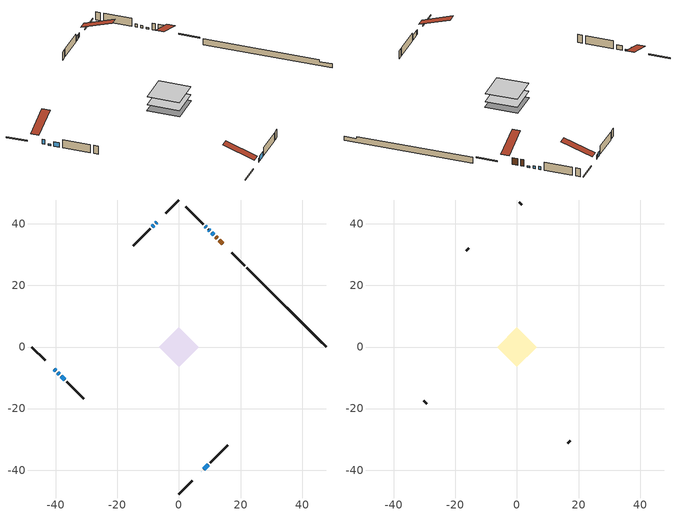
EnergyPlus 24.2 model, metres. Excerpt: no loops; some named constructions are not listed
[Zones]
conditioned space
 floor adiabatic (AdiabaticFloorConstruction): -6.44,0 0,6.44 6.44,0 0,-6.44 z1.07
 floor foundation (Slab1 construction): -6.42,0.11 -0.11,6.42 6.42,-0.11 0.11,-6.42 z-0.79
 wall outside (RimJoist1 construction): 0,-47.74 4.24,-43.5 / -47.74,0 -43.5,-4.24 / 0,47.74 -4.24,43.5 / 21.39,26.35 17.15,30.59 z1.07:1.37
 wall outside (AdiabaticWallConstruction 1): 14.19,33.55 13.12,34.62 / 12.47,35.28 11.88,35.86 z1.07:3.1
 wall outside (AdiabaticWallConstruction): 7.2,-40.54 7.3,-40.44 / -7.2,40.54 -7.54,40.2 z1.07:2.29; -40.54,-7.2 -40.01,-7.73 / 7.96,-39.78 9.54,-38.2 z1.07:2.49; 11.23,36.51 10.7,37.04 / -39.36,-8.38 -38.83,-8.91 z1.07:1.5; 10.05,37.69 9.58,38.16 z1.07:1.81; 8.93,38.82 8.48,39.27 z1.07:1.96; -8.2,39.54 -8.7,39.04 / -38.18,-9.56 -37.13,-10.61 z1.07:2.44
 wall outside (Wall1 construction): 10.2,-37.54 15.77,-31.97 / -36.48,-11.26 -30.9,-16.84 / -9.36,38.38 -14.93,32.81 / 7.82,39.92 2.24,45.5 z1.07:3.51
 wall foundation (FoundationWall1 construction): 22.05,25.69,-0.79 22.05,25.69,1.07 45.17,2.57,1.07 45.17,2.57,0.44 47.74,0,0.44 47.74,0,-0.79
 window (WindowConstruction 6): 7.21,-40.54 7.3,-40.44 z1.07:2.29
 window (WindowConstruction 5): -40.54,-7.21 -40.01,-7.73 z1.07:2.49
 window (WindowConstruction 8): 11.23,36.51 10.71,37.04 z1.07:1.5
 window (WindowConstruction 9): -39.36,-8.38 -38.84,-8.91 z1.07:1.5
 window (WindowConstruction 7): -7.21,40.54 -7.54,40.2 z1.07:2.29
 window (WindowConstruction): 10.05,37.69 9.58,38.16 z1.07:1.81
 window (WindowConstruction 1): 8.92,38.82 8.48,39.26 z1.07:1.96
 window (WindowConstruction 2): -8.2,39.54 -8.7,39.04 z1.07:2.44
 window (WindowConstruction 3): 7.96,-39.78 9.54,-38.2 z1.07:2.49
 window (WindowConstruction 4): -38.18,-9.56 -37.14,-10.61 z1.07:2.44
 door (Door): 14.19,33.55 13.12,34.62 z1.07:3.1
 door (Door 1): 12.46,35.28 11.88,35.86 z1.07:3.1
 ceiling adiabatic (AdiabaticFloorConstruction): 0,-6.44 6.44,0 0,6.44 -6.44,0 z1.07
attic - vented
 floor to conditioned space (Floor1 construction Reversed): -6.44,0 0,6.44 6.44,0 0,-6.44 z3.51
 wall outside (Wall2 construction): 16.43,-31.31 17.36,-30.38 / -30.25,-17.5 -29.32,-18.43 / -15.59,32.15 -16.52,31.22 / 1.59,46.15 0.66,47.08 z1.07:3.51
 roof outside (Roof1 construction): 6.55,-41.19,3.51 0.28,-34.92,6.47 -1.38,-36.57,6.47 4.9,-42.85,3.51; -41.19,-6.55,3.51 -34.92,-0.28,6.47 -36.57,1.38,6.47 -42.85,-4.9,3.51; -6.55,41.19,3.51 -0.28,34.92,6.47 1.38,36.57,6.47 -4.9,42.85,3.51; 14.84,32.9,3.51 8.57,26.62,6.47 10.23,24.97,6.47 16.5,31.24,3.51
[Material] Roughness=Rough; Thermal Absorptance=0.9
Name | Thickness {m} | Conductivity {W/m-K} | Density {kg/m3} | Specific Heat {J/kg-K} | Solar Absorptance | Visible Absorptance
ceiling loosefill ins | 0.0846667 | 0.0480833 | 16.02 | 1046.75 | 0.7 | 0.7
ceiling stud and cavity | 0.1397 | 0.100427 | 65.682 | 1177.47 | 0.7 | 0.7
gypsum board | 0.0127 | 0.160291 | 801 | 837.4 | 0.6 | 0.6
[Construction]
Floor1 construction: ceiling loosefill ins, ceiling stud and cavity, gypsum board
[Schedule:Day:Interval]
interior lighting schedule day 2: No, 01:00, 0.0927273, 04:00, 0.0772727, 05:00, 0.085, 06:00, 0.139091, 07:00, 0.231818, 08:00, 0.293636, 10:00, 0.316818, 11:00, 0.301364, 12:00, 0.285909, 13:00, 0.278182, 14:00, 0.270455, 15:00, 0.285909, 16:00, 0.316818, 17:00, 0.386364, 18:00, 0.502273, 19:00, 0.664545, 20:00, 0.819091, 21:00, 0.85, 22:00, 0.610455, 23:00, 0.309091, 24:00, 0.139091
interior lighting schedule day 3: No, 01:00, 0.0845455, 04:00, 0.0704545, 05:00, 0.0775, 06:00, 0.126818, 07:00, 0.211364, 08:00, 0.267727, 10:00, 0.288864, 11:00, 0.274773, 12:00, 0.260682, 13:00, 0.253636, 14:00, 0.246591, 15:00, 0.260682, 16:00, 0.288864, 17:00, 0.352273, 18:00, 0.457955, 19:00, 0.605909, 20:00, 0.746818, 21:00, 0.775, 22:00, 0.556591, 23:00, 0.281818, 24:00, 0.126818
interior lighting schedule day 4: No, 01:00, 0.0763636, 04:00, 0.0636364, 05:00, 0.07, 06:00, 0.114545, 07:00, 0.190909, 08:00, 0.241818, 10:00, 0.260909, 11:00, 0.248182, 12:00, 0.235455, 13:00, 0.229091, 14:00, 0.222727, 15:00, 0.235455, 16:00, 0.260909, 17:00, 0.318182, 18:00, 0.413636, 19:00, 0.547273, 20:00, 0.674545, 21:00, 0.7, 22:00, 0.502727, 23:00, 0.254545, 24:00, 0.114545
interior lighting schedule day 5: No, 01:00, 0.0727273, 04:00, 0.0606061, 05:00, 0.0666667, 06:00, 0.109091, 07:00, 0.181818, 08:00, 0.230303, 10:00, 0.248485, 11:00, 0.236364, 12:00, 0.224242, 13:00, 0.218182, 14:00, 0.212121, 15:00, 0.224242, 16:00, 0.248485, 17:00, 0.30303, 18:00, 0.393939, 19:00, 0.521212, 20:00, 0.642424, 21:00, 0.666667, 22:00, 0.478788, 23:00, 0.242424, 24:00, 0.109091
interior lighting schedule day 6: No, 01:00, 0.0745455, 04:00, 0.0621212, 05:00, 0.0683333, 06:00, 0.111818, 07:00, 0.186364, 08:00, 0.236061, 10:00, 0.254697, 11:00, 0.242273, 12:00, 0.229848, 13:00, 0.223636, 14:00, 0.217424, 15:00, 0.229848, 16:00, 0.254697, 17:00, 0.310606, 18:00, 0.403788, 19:00, 0.534242, 20:00, 0.658485, 21:00, 0.683333, 22:00, 0.490758, 23:00, 0.248485, 24:00, 0.111818
interior lighting schedule day 7: No, 01:00, 0.08, 04:00, 0.0666667, 05:00, 0.0733333, 06:00, 0.12, 07:00, 0.2, 08:00, 0.253333, 10:00, 0.273333, 11:00, 0.26, 12:00, 0.246667, 13:00, 0.24, 14:00, 0.233333, 15:00, 0.246667, 16:00, 0.273333, 17:00, 0.333333, 18:00, 0.433333, 19:00, 0.573333, 20:00, 0.706667, 21:00, 0.733333, 22:00, 0.526667, 23:00, 0.266667, 24:00, 0.12
interior lighting schedule day 8: No, 01:00, 0.0890909, 04:00, 0.0742424, 05:00, 0.0816667, 06:00, 0.133636, 07:00, 0.222727, 08:00, 0.282121, 10:00, 0.304394, 11:00, 0.289545, 12:00, 0.274697, 13:00, 0.267273, 14:00, 0.259848, 15:00, 0.274697, 16:00, 0.304394, 17:00, 0.371212, 18:00, 0.482576, 19:00, 0.638485, 20:00, 0.78697, 21:00, 0.816667, 22:00, 0.586515, 23:00, 0.29697, 24:00, 0.133636
interior lighting schedule day 9: No, 01:00, 0.0972727, 04:00, 0.0810606, 05:00, 0.0891667, 06:00, 0.145909, 07:00, 0.243182, 08:00, 0.30803, 10:00, 0.332348, 11:00, 0.316136, 12:00, 0.299924, 13:00, 0.291818, 14:00, 0.283712, 15:00, 0.299924, 16:00, 0.332348, 17:00, 0.405303, 18:00, 0.526894, 19:00, 0.697121, 20:00, 0.859242, 21:00, 0.891667, 22:00, 0.640379, 23:00, 0.324242, 24:00, 0.145909
interior lighting schedule day 10: No, 01:00, 0.105455, 04:00, 0.0878788, 05:00, 0.0966667, 06:00, 0.158182, 07:00, 0.263636, 08:00, 0.333939, 10:00, 0.360303, 11:00, 0.342727, 12:00, 0.325152, 13:00, 0.316364, 14:00, 0.307576, 15:00, 0.325152, 16:00, 0.360303, 17:00, 0.439394, 18:00, 0.571212, 19:00, 0.755758, 20:00, 0.931515, 21:00, 0.966667, 22:00, 0.694242, 23:00, 0.351515, 24:00, 0.158182
interior lighting schedule day 11: No, 01:00, 0.109091, 04:00, 0.0909091, 05:00, 0.1, 06:00, 0.163636, 07:00, 0.272727, 08:00, 0.345455, 10:00, 0.372727, 11:00, 0.354545, 12:00, 0.336364, 13:00, 0.327273, 14:00, 0.318182, 15:00, 0.336364, 16:00, 0.372727, 17:00, 0.454545, 18:00, 0.590909, 19:00, 0.781818, 20:00, 0.963636, 21:00, 1, 22:00, 0.718182, 23:00, 0.363636, 24:00, 0.163636
occupants schedule day: No, 05:00, 0.426829, 06:00, 0.719512, 07:00, 1, 08:00, 0.670732, 09:00, 0.329268, 14:00, 0.170732, 15:00, 0.231707, 16:00, 0.329268, 17:00, 0.5, 18:00, 0.670732, 19:00, 0.829268, 21:00, 1, 22:00, 0.853659, 23:00, 0.646341, 24:00, 0.426829
occupants schedule default day; clothes dryer schedule default day; cooking range schedule default day; mech vent range fan 0 schedule default day; misc plug loads schedule default day; general water use schedule default day; clothes dryer exhaust 0 schedule default day; cooling season schedule day; cooling season schedule day 2; cooling season schedule default day; exterior lighting schedule default day; natural vent schedule default day: No, 24:00, 0
clothes dryer schedule day; clothes dryer exhaust 0 schedule day: No, 01:00, 0.123457, 02:00, 0.0740741, 03:00, 0.0493827, 04:00, 0.0246914, 05:00, 0.0493827, 06:00, 0.0740741, 07:00, 0.197531, 08:00, 0.395062, 09:00, 0.592593, 10:00, 0.839506, 11:00, 0.962963, 12:00, 1, 13:00, 0.91358, 14:00, 0.82716, 15:00, 0.716049, 16:00, 0.753086, 17:00, 0.679012, 18:00, 0.666667, 20:00, 0.62963, 21:00, 0.641975, 22:00, 0.666667, 23:00, 0.54321, 24:00, 0.296296
cooking range schedule day: No, 05:00, 0.0597015, 06:00, 0.11194, 07:00, 0.171642, 08:00, 0.291045, 11:00, 0.343284, 12:00, 0.402985, 13:00, 0.462687, 14:00, 0.343284, 15:00, 0.291045, 16:00, 0.402985, 17:00, 0.567164, 18:00, 1, 19:00, 0.850746, 20:00, 0.432836, 21:00, 0.291045, 22:00, 0.231343, 23:00, 0.171642, 24:00, 0.11194
mech vent range fan 0 schedule day: No, 18:00, 0, 19:00, 1, 20:00, 0.2, 24:00, 0
misc plug loads schedule day: No, 06:00, 0.705882, 07:00, 0.745098, 08:00, 0.803922, 15:00, 0.823529, 16:00, 0.862745, 17:00, 0.921569, 18:00, 0.980392, 19:00, 1, 20:00, 0.980392, 21:00, 0.941176, 22:00, 0.862745, 23:00, 0.784314, 24:00, 0.72549
general water use schedule day: No, 01:00, 0.315068, 03:00, 0.287671, 04:00, 0.342466, 05:00, 0.369863, 06:00, 0.520548, 07:00, 0.60274, 08:00, 0.534247, 10:00, 0.506849, 11:00, 0.465753, 14:00, 0.479452, 15:00, 0.534247, 16:00, 0.589041, 17:00, 0.69863, 18:00, 0.876712, 19:00, 0.890411, 20:00, 0.986301, 21:00, 1, 22:00, 0.863014, 23:00, 0.616438, 24:00, 0.465753
cooling season schedule day 1: No, 24:00, 1
exterior lighting schedule day: No, 01:00, 0.566667, 03:00, 0.524167, 05:00, 0.495833, 06:00, 0.5525, 07:00, 0.623333, 08:00, 0.580833, 09:00, 0.439167, 10:00, 0.354167, 12:00, 0.34, 13:00, 0.354167, 14:00, 0.396667, 15:00, 0.425, 16:00, 0.495833, 17:00, 0.623333, 18:00, 0.793333, 19:00, 0.906667, 20:00, 0.963333, 21:00, 0.991667, 22:00, 0.920833, 23:00, 0.793333, 24:00, 0.665833
exterior lighting schedule day 1: No, 01:00, 0.528571, 03:00, 0.488929, 05:00, 0.4625, 06:00, 0.515357, 07:00, 0.581429, 08:00, 0.541786, 09:00, 0.409643, 10:00, 0.330357, 12:00, 0.317143, 13:00, 0.330357, 14:00, 0.37, 15:00, 0.396429, 16:00, 0.4625, 17:00, 0.581429, 18:00, 0.74, 19:00, 0.845714, 20:00, 0.898571, 21:00, 0.925, 22:00, 0.858929, 23:00, 0.74, 24:00, 0.621071
exterior lighting schedule day 10: No, 01:00, 0.552381, 03:00, 0.510952, 05:00, 0.483333, 06:00, 0.538571, 07:00, 0.607619, 08:00, 0.56619, 09:00, 0.428095, 10:00, 0.345238, 12:00, 0.331429, 13:00, 0.345238, 14:00, 0.386667, 15:00, 0.414286, 16:00, 0.483333, 17:00, 0.607619, 18:00, 0.773333, 19:00, 0.88381, 20:00, 0.939048, 21:00, 0.966667, 22:00, 0.897619, 23:00, 0.773333, 24:00, 0.649048
exterior lighting schedule day 11: No, 01:00, 0.571429, 03:00, 0.528571, 05:00, 0.5, 06:00, 0.557143, 07:00, 0.628571, 08:00, 0.585714, 09:00, 0.442857, 10:00, 0.357143, 12:00, 0.342857, 13:00, 0.357143, 14:00, 0.4, 15:00, 0.428571, 16:00, 0.5, 17:00, 0.628571, 18:00, 0.8, 19:00, 0.914286, 20:00, 0.971429, 21:00, 1, 22:00, 0.928571, 23:00, 0.8, 24:00, 0.671429
exterior lighting schedule day 2: No, 01:00, 0.485714, 03:00, 0.449286, 05:00, 0.425, 06:00, 0.473571, 07:00, 0.534286, 08:00, 0.497857, 09:00, 0.376429, 10:00, 0.303571, 12:00, 0.291429, 13:00, 0.303571, 14:00, 0.34, 15:00, 0.364286, 16:00, 0.425, 17:00, 0.534286, 18:00, 0.68, 19:00, 0.777143, 20:00, 0.825714, 21:00, 0.85, 22:00, 0.789286, 23:00, 0.68, 24:00, 0.570714
exterior lighting schedule day 3: No, 01:00, 0.442857, 03:00, 0.409643, 05:00, 0.3875, 06:00, 0.431786, 07:00, 0.487143, 08:00, 0.453929, 09:00, 0.343214, 10:00, 0.276786, 12:00, 0.265714, 13:00, 0.276786, 14:00, 0.31, 15:00, 0.332143, 16:00, 0.3875, 17:00, 0.487143, 18:00, 0.62, 19:00, 0.708571, 20:00, 0.752857, 21:00, 0.775, 22:00, 0.719643, 23:00, 0.62, 24:00, 0.520357
exterior lighting schedule day 4: No, 01:00, 0.4, 03:00, 0.37, 05:00, 0.35, 06:00, 0.39, 07:00, 0.44, 08:00, 0.41, 09:00, 0.31, 10:00, 0.25, 12:00, 0.24, 13:00, 0.25, 14:00, 0.28, 15:00, 0.3, 16:00, 0.35, 17:00, 0.44, 18:00, 0.56, 19:00, 0.64, 20:00, 0.68, 21:00, 0.7, 22:00, 0.65, 23:00, 0.56, 24:00, 0.47
exterior lighting schedule day 5: No, 01:00, 0.380952, 03:00, 0.352381, 05:00, 0.333333, 06:00, 0.371429, 07:00, 0.419048, 08:00, 0.390476, 09:00, 0.295238, 10:00, 0.238095, 12:00, 0.228571, 13:00, 0.238095, 14:00, 0.266667, 15:00, 0.285714, 16:00, 0.333333, 17:00, 0.419048, 18:00, 0.533333, 19:00, 0.609524, 20:00, 0.647619, 21:00, 0.666667, 22:00, 0.619048, 23:00, 0.533333, 24:00, 0.447619
exterior lighting schedule day 6: No, 01:00, 0.390476, 03:00, 0.36119, 05:00, 0.341667, 06:00, 0.380714, 07:00, 0.429524, 08:00, 0.400238, 09:00, 0.302619, 10:00, 0.244048, 12:00, 0.234286, 13:00, 0.244048, 14:00, 0.273333, 15:00, 0.292857, 16:00, 0.341667, 17:00, 0.429524, 18:00, 0.546667, 19:00, 0.624762, 20:00, 0.66381, 21:00, 0.683333, 22:00, 0.634524, 23:00, 0.546667, 24:00, 0.45881
exterior lighting schedule day 7: No, 01:00, 0.419048, 03:00, 0.387619, 05:00, 0.366667, 06:00, 0.408571, 07:00, 0.460952, 08:00, 0.429524, 09:00, 0.324762, 10:00, 0.261905, 12:00, 0.251429, 13:00, 0.261905, 14:00, 0.293333, 15:00, 0.314286, 16:00, 0.366667, 17:00, 0.460952, 18:00, 0.586667, 19:00, 0.670476, 20:00, 0.712381, 21:00, 0.733333, 22:00, 0.680952, 23:00, 0.586667, 24:00, 0.492381
exterior lighting schedule day 8: No, 01:00, 0.466667, 03:00, 0.431667, 05:00, 0.408333, 06:00, 0.455, 07:00, 0.513333, 08:00, 0.478333, 09:00, 0.361667, 10:00, 0.291667, 12:00, 0.28, 13:00, 0.291667, 14:00, 0.326667, 15:00, 0.35, 16:00, 0.408333, 17:00, 0.513333, 18:00, 0.653333, 19:00, 0.746667, 20:00, 0.793333, 21:00, 0.816667, 22:00, 0.758333, 23:00, 0.653333, 24:00, 0.548333
exterior lighting schedule day 9: No, 01:00, 0.509524, 03:00, 0.47131, 05:00, 0.445833, 06:00, 0.496786, 07:00, 0.560476, 08:00, 0.522262, 09:00, 0.394881, 10:00, 0.318452, 12:00, 0.305714, 13:00, 0.318452, 14:00, 0.356667, 15:00, 0.382143, 16:00, 0.445833, 17:00, 0.560476, 18:00, 0.713333, 19:00, 0.815238, 20:00, 0.86619, 21:00, 0.891667, 22:00, 0.827976, 23:00, 0.713333, 24:00, 0.59869
[Schedule:Week:Daily]
cooling season schedule Week Rule - Jun3-Aug25: cooling season schedule day 1, cooling season schedule day 1, cooling season schedule day 1, cooling season schedule day 1, cooling season schedule day 1, cooling season schedule day 1, cooling season schedule day 1, cooling season schedule default day, cooling season schedule default day, cooling season schedule default day, cooling season schedule default day, cooling season schedule default day
cooling season schedule Week Rule - Aug26-Sep1: cooling season schedule day 1, cooling season schedule day 1, cooling season schedule day 1, cooling season schedule day 1, cooling season schedule day 1, cooling season schedule day 1, cooling season schedule day 2, cooling season schedule default day, cooling season schedule default day, cooling season schedule default day, cooling season schedule default day, cooling season schedule default day
cooling season schedule Week Rule - Sep2-Dec31: cooling season schedule day 2, cooling season schedule day 2, cooling season schedule day 2, cooling season schedule day 2, cooling season schedule day 2, cooling season schedule day 2, cooling season schedule day 2, cooling season schedule default day, cooling season schedule default day, cooling season schedule default day, cooling season schedule default day, cooling season schedule default day
natural vent schedule Week Rule - Jan1-Dec31: natural vent schedule default day, natural vent schedule default day, natural vent schedule default day, natural vent schedule default day, natural vent schedule default day, natural vent schedule default day, natural vent schedule default day, natural vent schedule default day, natural vent schedule default day, natural vent schedule default day, natural vent schedule default day, natural vent schedule default day
